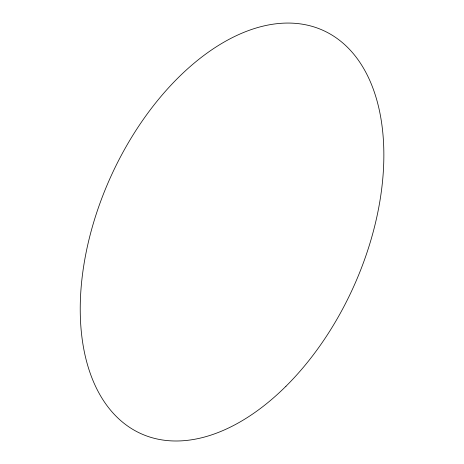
<?xml version="1.0" encoding="UTF-8"?>
<svg xmlns="http://www.w3.org/2000/svg" width="464" height="464" viewBox="0 0 464 464"><rect width="100%" height="100%" fill="white"/><g stroke="black" fill="none" stroke-linecap="round" stroke-linejoin="round"><path stroke-width="0.7" d="M285.963 386.257A221.241 133.296 -65.7 0 0 327.857 32.735A221.241 133.296 -65.7 0 0 82.18 277.008A221.241 133.296 -65.7 0 0 285.963 386.257"/></g></svg>
